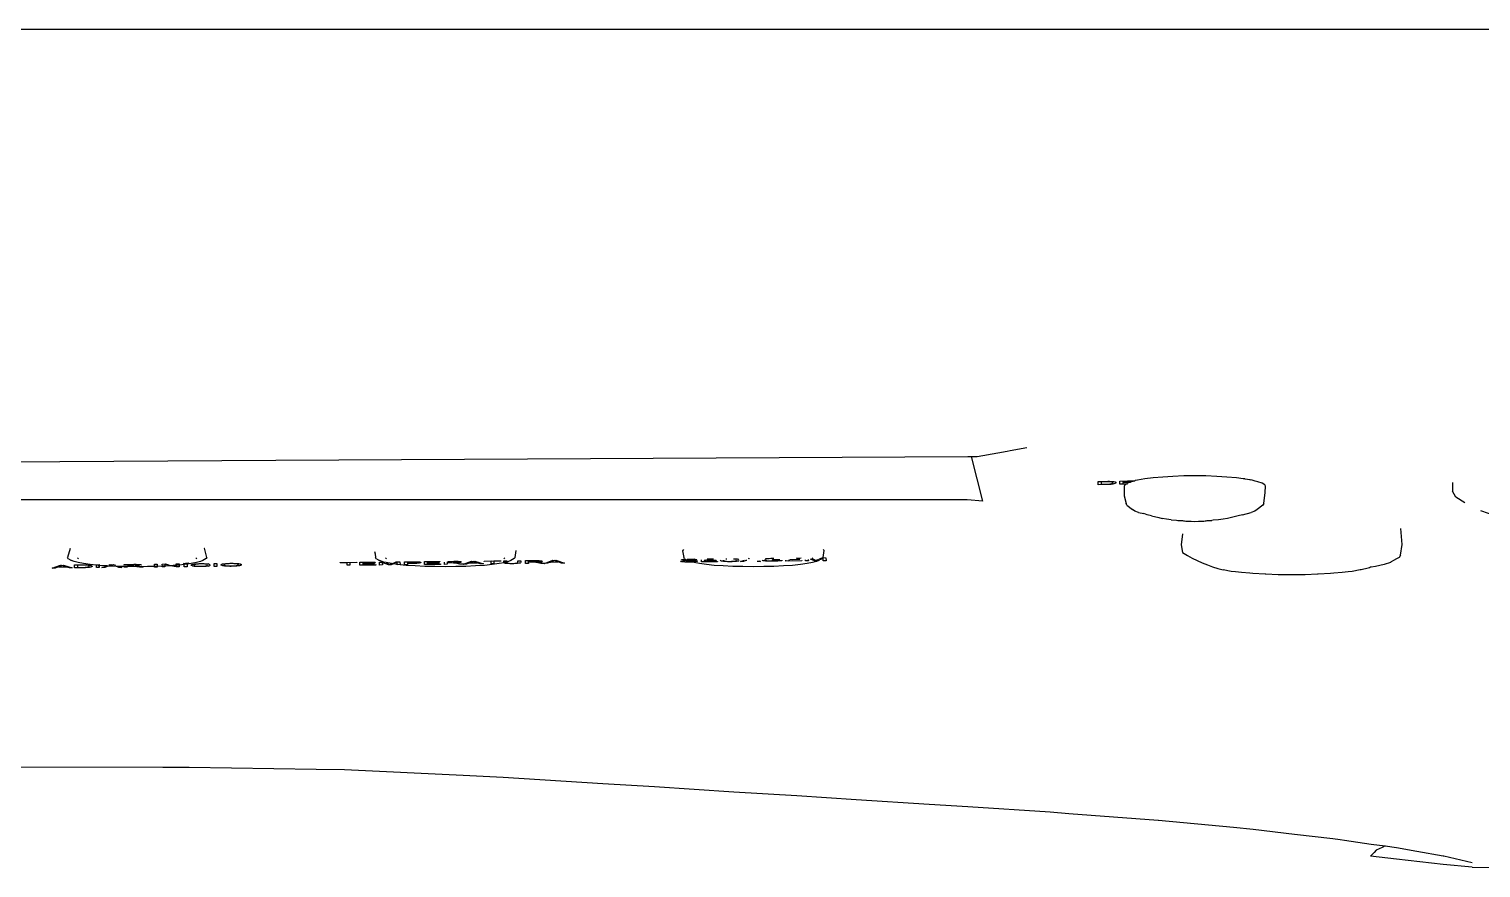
# Model space of a CAD drawing. Header units: metres. Extents: x 244.4 to 340.3, y -4.1 to 64.3.
# Drawn here: x 317.4566 to 317.6573, y 48.2439 to 48.36 of the extents above; entities that cross this region are included whole.
import ezdxf

# ---------------------------------------------------------------- set-up
doc = ezdxf.new("R2010")
doc.units = ezdxf.units.M
doc.layers.add('Edges', color=7, linetype='Continuous')

# ---------------------------------------------------------------- blocks, each defined once
blk = doc.blocks.new('Laundry Service Area pl')
at = {"layer": 'Edges'}
for p, q in [((3.56288, 2.41611), (4.06249, 2.41611)), ((3.85003, 2.35645), (3.94569, 2.35697)), ((3.94569, 2.35697), (3.94623, 2.35698)), ((3.9478, 2.35081), (3.94623, 2.35698)), ((3.94623, 2.35698), (3.94702, 2.35698)), ((3.94702, 2.35698), (3.94779, 2.35712)), ((3.94779, 2.35712), (3.95113, 2.35771)), ((3.95113, 2.35771), (3.95156, 2.35779)), ((3.95156, 2.35779), (3.95385, 2.3582)), ((3.81268, 2.35625), (3.85003, 2.35645)), ((3.96374, 2.35351), (3.96476, 2.35353)), ((3.96375, 2.35307), (3.96374, 2.35351)), ((3.96482, 2.35309), (3.96375, 2.35307)), ((3.96475, 2.35348), (3.96414, 2.35346)), ((3.96414, 2.35346), (3.96414, 2.35313)), ((3.96414, 2.35313), (3.96477, 2.35314)), ((3.96506, 2.35348), (3.96475, 2.35348)), ((3.96476, 2.35353), (3.96506, 2.35354)), ((3.96477, 2.35314), (3.96503, 2.35315)), ((3.96507, 2.3531), (3.96482, 2.35309)), ((3.96503, 2.35315), (3.96523, 2.35316)), ((3.96506, 2.35354), (3.96528, 2.35354)), ((3.96526, 2.35348), (3.96506, 2.35348)), ((3.96529, 2.35311), (3.96507, 2.3531)), ((3.96523, 2.35316), (3.96538, 2.35317)), ((3.96546, 2.35347), (3.96526, 2.35348)), ((3.96528, 2.35354), (3.96552, 2.35353)), ((3.96548, 2.35312), (3.96529, 2.35311)), ((3.96538, 2.35317), (3.96549, 2.35319)), ((3.96563, 2.35344), (3.96546, 2.35347)), ((3.96564, 2.35314), (3.96548, 2.35312)), ((3.96549, 2.35319), (3.96562, 2.35322)), ((3.96552, 2.35353), (3.96572, 2.35352)), ((3.96562, 2.35322), (3.96571, 2.35325)), ((3.9657, 2.35342), (3.96563, 2.35344)), ((3.96578, 2.35316), (3.96564, 2.35314)), ((3.96575, 2.3534), (3.9657, 2.35342)), ((3.96571, 2.35325), (3.96577, 2.35329)), ((3.96572, 2.35352), (3.96592, 2.35349)), ((3.96578, 2.35334), (3.96575, 2.3534)), ((3.96577, 2.35329), (3.96578, 2.35334)), ((3.96591, 2.35319), (3.96578, 2.35316)), ((3.96602, 2.35322), (3.96591, 2.35319)), ((3.96592, 2.35349), (3.96607, 2.35345)), ((3.96611, 2.35326), (3.96602, 2.35322)), ((3.96607, 2.35345), (3.96616, 2.3534)), ((3.96617, 2.3533), (3.96611, 2.35326)), ((3.96616, 2.3534), (3.96619, 2.35335)), ((3.96619, 2.35335), (3.96617, 2.3533)), ((3.96673, 2.35358), (3.96886, 2.35363)), ((3.96674, 2.35314), (3.96673, 2.35358)), ((3.96762, 2.35316), (3.96674, 2.35314)), ((3.96874, 2.35357), (3.96712, 2.35353)), ((3.96712, 2.35353), (3.96712, 2.3534)), ((3.96712, 2.3534), (3.96822, 2.35342)), ((3.96807, 2.35337), (3.96712, 2.35335)), ((3.96712, 2.35335), (3.96713, 2.3532)), ((3.96713, 2.3532), (3.9677, 2.35321)), ((3.96743, 2.35304), (3.96731, 2.35281)), ((3.96762, 2.35316), (3.96743, 2.35304)), ((3.9677, 2.35321), (3.96762, 2.35316)), ((3.96779, 2.35316), (3.96762, 2.35316)), ((3.96779, 2.35327), (3.9677, 2.35321)), ((3.9677, 2.35321), (3.96779, 2.35321)), ((3.96807, 2.35337), (3.96779, 2.35327)), ((3.96822, 2.35342), (3.96807, 2.35337)), ((3.96838, 2.35348), (3.96822, 2.35342)), ((3.96874, 2.35357), (3.96838, 2.35348)), ((3.96886, 2.35363), (3.96874, 2.35357)), ((3.96918, 2.35368), (3.96886, 2.35363)), ((3.97018, 2.35386), (3.96918, 2.35368)), ((3.97135, 2.35401), (3.97018, 2.35386)), ((3.97266, 2.35413), (3.97135, 2.35401)), ((3.97407, 2.35422), (3.97266, 2.35413)), ((3.97557, 2.35428), (3.97407, 2.35422)), ((3.9771, 2.35429), (3.97557, 2.35428)), ((3.97863, 2.35428), (3.9771, 2.35429)), ((3.98012, 2.35422), (3.97863, 2.35428)), ((3.98154, 2.35413), (3.98012, 2.35422)), ((3.98285, 2.35401), (3.98154, 2.35413)), ((3.98379, 2.35389), (3.98285, 2.35401)), ((3.98402, 2.35386), (3.98379, 2.35389)), ((3.98406, 2.35385), (3.98402, 2.35386)), ((3.9847, 2.35374), (3.98406, 2.35385)), ((3.9847, 2.35374), (3.98473, 2.35374)), ((3.98501, 2.35368), (3.98473, 2.35374)), ((3.98545, 2.35357), (3.98501, 2.35368)), ((3.98581, 2.35348), (3.98545, 2.35357)), ((3.9864, 2.35327), (3.98581, 2.35348)), ((3.98676, 2.35304), (3.9864, 2.35327)), ((3.98688, 2.35286), (3.98676, 2.35304)), ((4.01272, 2.35337), (4.01272, 2.35218)), ((3.94561, 2.35099), (3.81268, 2.35097)), ((3.9478, 2.35081), (3.94561, 2.35099)), ((3.96731, 2.35281), (3.96731, 2.35151)), ((3.96731, 2.35151), (3.96758, 2.35045)), ((3.98662, 2.35045), (3.98684, 2.35197)), ((3.98684, 2.35197), (3.98688, 2.35286)), ((4.01318, 2.35134), (4.01272, 2.35218)), ((4.01444, 2.35054), (4.01318, 2.35134)), ((3.96769, 2.35022), (3.96758, 2.35045)), ((3.96769, 2.35022), (3.96847, 2.34963)), ((3.96879, 2.34943), (3.96847, 2.34963)), ((3.96932, 2.34924), (3.96879, 2.34943)), ((3.96932, 2.34924), (3.97005, 2.34907)), ((3.97049, 2.3489), (3.97005, 2.34907)), ((3.9711, 2.34875), (3.97049, 2.3489)), ((3.9837, 2.3489), (3.98309, 2.34875)), ((3.9837, 2.3489), (3.98488, 2.34924)), ((3.9854, 2.34943), (3.98488, 2.34924)), ((3.98572, 2.34963), (3.9854, 2.34943)), ((3.9865, 2.35025), (3.98572, 2.34963)), ((3.98662, 2.35045), (3.9865, 2.35025)), ((4.01875, 2.34872), (4.01666, 2.34945)), ((3.9711, 2.34875), (3.97214, 2.34853)), ((3.97214, 2.34853), (3.97259, 2.34841)), ((3.97316, 2.34831), (3.97259, 2.34841)), ((3.97382, 2.34822), (3.97316, 2.34831)), ((3.97382, 2.34822), (3.97457, 2.34815)), ((3.97457, 2.34815), (3.97475, 2.34811)), ((3.97475, 2.34811), (3.97538, 2.3481)), ((3.97538, 2.3481), (3.97551, 2.34808)), ((3.97551, 2.34808), (3.97568, 2.34808)), ((3.97568, 2.34808), (3.97586, 2.34803)), ((3.97586, 2.34803), (3.97661, 2.34803)), ((3.97661, 2.34803), (3.9771, 2.348)), ((3.9771, 2.348), (3.97759, 2.34803)), ((3.97759, 2.34803), (3.97833, 2.34803)), ((3.97833, 2.34803), (3.97851, 2.34808)), ((3.97851, 2.34808), (3.97868, 2.34808)), ((3.97868, 2.34808), (3.97882, 2.3481)), ((3.97882, 2.3481), (3.97944, 2.34811)), ((3.97962, 2.34815), (3.97944, 2.34811)), ((3.98037, 2.34822), (3.97962, 2.34815)), ((3.98103, 2.34831), (3.98037, 2.34822)), ((3.9816, 2.34841), (3.98103, 2.34831)), ((3.98309, 2.34875), (3.9816, 2.34841)), ((4.00577, 2.3448), (4.00558, 2.347)), ((3.97541, 2.34626), (3.97522, 2.34476)), ((3.82157, 2.34423), (3.82123, 2.34299)), ((3.82135, 2.34282), (3.82123, 2.34299)), ((3.82265, 2.3428), (3.82275, 2.34294)), ((3.83908, 2.3428), (3.83898, 2.34294)), ((3.8401, 2.3443), (3.84017, 2.34427)), ((3.8405, 2.343), (3.84017, 2.34427)), ((3.8405, 2.343), (3.84038, 2.34284)), ((3.86369, 2.34384), (3.86374, 2.34351)), ((3.86374, 2.34351), (3.86382, 2.34299)), ((3.86394, 2.34282), (3.86382, 2.34299)), ((3.86524, 2.3428), (3.86534, 2.34294)), ((3.88168, 2.3428), (3.88158, 2.34294)), ((3.8831, 2.343), (3.88298, 2.34284)), ((3.8831, 2.343), (3.88324, 2.34396)), ((3.90639, 2.34411), (3.90627, 2.34393)), ((3.90627, 2.34393), (3.90642, 2.34299)), ((3.90654, 2.34282), (3.90642, 2.34299)), ((3.91778, 2.34284), (3.91794, 2.34286)), ((3.91794, 2.34286), (3.91797, 2.34286)), ((3.9188, 2.34289), (3.91888, 2.3429)), ((3.92196, 2.34292), (3.92268, 2.34293)), ((3.92222, 2.34284), (3.92212, 2.34287)), ((3.92243, 2.34287), (3.92222, 2.34284)), ((3.92427, 2.3428), (3.92417, 2.34294)), ((3.92521, 2.34281), (3.92557, 2.34295)), ((3.92557, 2.34295), (3.92561, 2.34295)), ((3.92561, 2.34295), (3.92557, 2.34284)), ((3.92572, 2.34289), (3.92557, 2.34284)), ((3.92566, 2.34295), (3.92561, 2.34295)), ((3.92566, 2.34295), (3.92569, 2.343)), ((3.92569, 2.343), (3.92584, 2.34396)), ((3.92569, 2.343), (3.92609, 2.34296)), ((3.92584, 2.34396), (3.92572, 2.34411)), ((3.92572, 2.34255), (3.92572, 2.34289)), ((3.92609, 2.34296), (3.9261, 2.34255)), ((3.97522, 2.34476), (3.97539, 2.34367)), ((4.00535, 2.343), (4.0048, 2.34271)), ((4.00554, 2.3433), (4.00535, 2.343)), ((4.00554, 2.3433), (4.00577, 2.3448)), ((3.81912, 2.34154), (3.82025, 2.34195)), ((3.81953, 2.34154), (3.81912, 2.34154)), ((3.81985, 2.34167), (3.81953, 2.34154)), ((3.81997, 2.34171), (3.81985, 2.34167)), ((3.82029, 2.34183), (3.81997, 2.34171)), ((3.81997, 2.34171), (3.82097, 2.34172)), ((3.82025, 2.34195), (3.82045, 2.34191)), ((3.82038, 2.34187), (3.82029, 2.34183)), ((3.82045, 2.34191), (3.82038, 2.34187)), ((3.82045, 2.34191), (3.82067, 2.34196)), ((3.82066, 2.34183), (3.82045, 2.34191)), ((3.82097, 2.34172), (3.82066, 2.34183)), ((3.82067, 2.34196), (3.82188, 2.34157)), ((3.82109, 2.34168), (3.82097, 2.34172)), ((3.82143, 2.34156), (3.82109, 2.34168)), ((3.82135, 2.34282), (3.82179, 2.3426)), ((3.82188, 2.34157), (3.82143, 2.34156)), ((3.82213, 2.34244), (3.82179, 2.3426)), ((3.82268, 2.34229), (3.82213, 2.34244)), ((3.82218, 2.34197), (3.8232, 2.34198)), ((3.82219, 2.34157), (3.82218, 2.34197)), ((3.82325, 2.34158), (3.82219, 2.34157)), ((3.8232, 2.34194), (3.82258, 2.34193)), ((3.82258, 2.34193), (3.82258, 2.34162)), ((3.82258, 2.34162), (3.82321, 2.34163)), ((3.82343, 2.34215), (3.82268, 2.34229)), ((3.8232, 2.34198), (3.8235, 2.34199)), ((3.8235, 2.34194), (3.8232, 2.34194)), ((3.82321, 2.34163), (3.82347, 2.34163)), ((3.82351, 2.34158), (3.82325, 2.34158)), ((3.82437, 2.34202), (3.82343, 2.34215)), ((3.82347, 2.34163), (3.82367, 2.34164)), ((3.8235, 2.34199), (3.82373, 2.34198)), ((3.8237, 2.34193), (3.8235, 2.34194)), ((3.82373, 2.34159), (3.82351, 2.34158)), ((3.82367, 2.34164), (3.82381, 2.34165)), ((3.8239, 2.34192), (3.8237, 2.34193)), ((3.82373, 2.34198), (3.82396, 2.34197)), ((3.82392, 2.3416), (3.82373, 2.34159)), ((3.82381, 2.34165), (3.82393, 2.34166)), ((3.82407, 2.34189), (3.8239, 2.34192)), ((3.82408, 2.34162), (3.82392, 2.3416)), ((3.82393, 2.34166), (3.82405, 2.34169)), ((3.82396, 2.34197), (3.82416, 2.34196)), ((3.82405, 2.34169), (3.82415, 2.34172)), ((3.82414, 2.34187), (3.82407, 2.34189)), ((3.82422, 2.34163), (3.82408, 2.34162)), ((3.82418, 2.34185), (3.82414, 2.34187)), ((3.82415, 2.34172), (3.8242, 2.34175)), ((3.82416, 2.34196), (3.82436, 2.34193)), ((3.82422, 2.34179), (3.82418, 2.34185)), ((3.8242, 2.34175), (3.82422, 2.34179)), ((3.82435, 2.34165), (3.82422, 2.34163)), ((3.82446, 2.34168), (3.82435, 2.34165)), ((3.82436, 2.34193), (3.82451, 2.34189)), ((3.82523, 2.34194), (3.82437, 2.34202)), ((3.82455, 2.34172), (3.82446, 2.34168)), ((3.82451, 2.34189), (3.8246, 2.34185)), ((3.82461, 2.34175), (3.82455, 2.34172)), ((3.8246, 2.34185), (3.82463, 2.3418)), ((3.82463, 2.3418), (3.82461, 2.34175)), ((3.82523, 2.342), (3.82562, 2.34201)), ((3.82523, 2.34194), (3.82523, 2.342)), ((3.82546, 2.34191), (3.82523, 2.34194)), ((3.82523, 2.3417), (3.82523, 2.34194)), ((3.82523, 2.3416), (3.82523, 2.3417)), ((3.82562, 2.3416), (3.82523, 2.3416)), ((3.82546, 2.34191), (3.82562, 2.3419)), ((3.82562, 2.34201), (3.82562, 2.3419)), ((3.82562, 2.3419), (3.82562, 2.34172)), ((3.8266, 2.34183), (3.82562, 2.3419)), ((3.82562, 2.34172), (3.82562, 2.3416)), ((3.82599, 2.34161), (3.8264, 2.34176)), ((3.8264, 2.34161), (3.82599, 2.34161)), ((3.8264, 2.34176), (3.8266, 2.34183)), ((3.82672, 2.34174), (3.8264, 2.34161)), ((3.82669, 2.34183), (3.8266, 2.34183)), ((3.82683, 2.34178), (3.82669, 2.34183)), ((3.82683, 2.34178), (3.82672, 2.34174)), ((3.82687, 2.34178), (3.82683, 2.34178)), ((3.82693, 2.34182), (3.82687, 2.34178)), ((3.82752, 2.34179), (3.82693, 2.34182)), ((3.82697, 2.34197), (3.82711, 2.34202)), ((3.82711, 2.34202), (3.82726, 2.34195)), ((3.82732, 2.34198), (3.82726, 2.34195)), ((3.82732, 2.34198), (3.82753, 2.34203)), ((3.82741, 2.34194), (3.82732, 2.34198)), ((3.82796, 2.34175), (3.82752, 2.34179)), ((3.82753, 2.34203), (3.82786, 2.34192)), ((3.82803, 2.34176), (3.82796, 2.34175)), ((3.82837, 2.34175), (3.82803, 2.34176)), ((3.8283, 2.34163), (3.82803, 2.34176)), ((3.82875, 2.34163), (3.8283, 2.34163)), ((3.82837, 2.34175), (3.82875, 2.34163)), ((3.82906, 2.34174), (3.82837, 2.34175)), ((3.82906, 2.34204), (3.83037, 2.34205)), ((3.82906, 2.34192), (3.82906, 2.34204)), ((3.82906, 2.34164), (3.82906, 2.34174)), ((3.82943, 2.34173), (3.82906, 2.34174)), ((3.82945, 2.34164), (3.82906, 2.34164)), ((3.83078, 2.34174), (3.82943, 2.34173)), ((3.82945, 2.342), (3.82945, 2.34193)), ((3.83027, 2.34197), (3.82945, 2.342)), ((3.82945, 2.34175), (3.82945, 2.34164)), ((3.8295, 2.34187), (3.82958, 2.34187)), ((3.82958, 2.34187), (3.82953, 2.34182)), ((3.82985, 2.34188), (3.82958, 2.34187)), ((3.8299, 2.34183), (3.82958, 2.34187)), ((3.83029, 2.34188), (3.82985, 2.34188)), ((3.83012, 2.34183), (3.8299, 2.34183)), ((3.8303, 2.34182), (3.83012, 2.34183)), ((3.83038, 2.34201), (3.83027, 2.34197)), ((3.8305, 2.34179), (3.8303, 2.34182)), ((3.83037, 2.34205), (3.83071, 2.34206)), ((3.83067, 2.34201), (3.83038, 2.34201)), ((3.83078, 2.34174), (3.8305, 2.34179)), ((3.83079, 2.34184), (3.83059, 2.34184)), ((3.83078, 2.342), (3.83067, 2.34201)), ((3.83071, 2.34206), (3.83097, 2.34205)), ((3.83086, 2.342), (3.83078, 2.342)), ((3.83087, 2.34171), (3.83078, 2.34174)), ((3.83082, 2.34182), (3.83079, 2.34184)), ((3.83087, 2.34187), (3.83082, 2.34182)), ((3.83082, 2.34182), (3.83099, 2.3418)), ((3.83098, 2.34198), (3.83086, 2.342)), ((3.83096, 2.34185), (3.83087, 2.34187)), ((3.83091, 2.34171), (3.83087, 2.34171)), ((3.8309, 2.34191), (3.83094, 2.34191)), ((3.8314, 2.34172), (3.83091, 2.34171)), ((3.83117, 2.34166), (3.83091, 2.34171)), ((3.83094, 2.34191), (3.831, 2.34193)), ((3.8311, 2.34187), (3.83096, 2.34185)), ((3.83097, 2.34205), (3.83115, 2.34204)), ((3.83102, 2.34195), (3.83098, 2.34198)), ((3.83099, 2.3418), (3.83115, 2.34177)), ((3.831, 2.34193), (3.83102, 2.34195)), ((3.83116, 2.34187), (3.8311, 2.34187)), ((3.83115, 2.34204), (3.8313, 2.34201)), ((3.83115, 2.34177), (3.8314, 2.34172)), ((3.83166, 2.34166), (3.83117, 2.34166)), ((3.8313, 2.34201), (3.83139, 2.34199)), ((3.83139, 2.34199), (3.83141, 2.34196)), ((3.8323, 2.34173), (3.8314, 2.34172)), ((3.8314, 2.34172), (3.83166, 2.34166)), ((3.83324, 2.34175), (3.8323, 2.34173)), ((3.83324, 2.34208), (3.83363, 2.34209)), ((3.83324, 2.3419), (3.83324, 2.34208)), ((3.83363, 2.34176), (3.83324, 2.34175)), ((3.83324, 2.34168), (3.83324, 2.34175)), ((3.83363, 2.34168), (3.83324, 2.34168)), ((3.83363, 2.34209), (3.83363, 2.34191)), ((3.83363, 2.34176), (3.83363, 2.34168)), ((3.83371, 2.34176), (3.83363, 2.34176)), ((3.83432, 2.34179), (3.83371, 2.34176)), ((3.83431, 2.34209), (3.83472, 2.3421)), ((3.83432, 2.34194), (3.83431, 2.34209)), ((3.83469, 2.34181), (3.83432, 2.34179)), ((3.83432, 2.34169), (3.83432, 2.34179)), ((3.83469, 2.34169), (3.83432, 2.34169)), ((3.83487, 2.34198), (3.83469, 2.34201)), ((3.83469, 2.34201), (3.83469, 2.34196)), ((3.83504, 2.34183), (3.83469, 2.34181)), ((3.83469, 2.34181), (3.83469, 2.34169)), ((3.83472, 2.3421), (3.83522, 2.342)), ((3.83548, 2.34186), (3.83504, 2.34183)), ((3.83582, 2.34188), (3.83548, 2.34186)), ((3.83624, 2.34171), (3.83548, 2.34186)), ((3.83627, 2.34191), (3.83582, 2.34188)), ((3.83582, 2.34188), (3.83627, 2.3418)), ((3.83664, 2.34171), (3.83624, 2.34171)), ((3.83626, 2.34211), (3.83664, 2.34212)), ((3.83627, 2.34191), (3.83626, 2.34211)), ((3.83664, 2.34195), (3.83627, 2.34191)), ((3.83627, 2.3418), (3.83627, 2.34191)), ((3.83664, 2.34212), (3.83664, 2.34195)), ((3.83736, 2.34202), (3.83664, 2.34195)), ((3.83664, 2.34195), (3.83664, 2.34171)), ((3.83726, 2.34215), (3.83753, 2.34223)), ((3.83736, 2.34212), (3.83726, 2.34215)), ((3.83736, 2.34212), (3.83756, 2.34215)), ((3.83736, 2.34202), (3.83736, 2.34212)), ((3.83775, 2.34207), (3.83736, 2.34202)), ((3.83736, 2.34172), (3.83736, 2.34202)), ((3.83776, 2.34172), (3.83736, 2.34172)), ((3.83753, 2.34223), (3.838, 2.34223)), ((3.838, 2.34223), (3.83756, 2.34215)), ((3.83756, 2.34215), (3.83775, 2.34213)), ((3.8383, 2.34215), (3.83775, 2.34207)), ((3.83775, 2.34213), (3.83775, 2.34207)), ((3.83775, 2.34207), (3.83776, 2.34172)), ((3.83905, 2.34229), (3.8383, 2.34215)), ((3.83833, 2.34194), (3.83834, 2.34197)), ((3.83837, 2.34188), (3.83833, 2.34194)), ((3.83834, 2.34197), (3.83837, 2.34199)), ((3.83837, 2.34199), (3.83843, 2.34202)), ((3.83849, 2.34183), (3.83837, 2.34188)), ((3.83843, 2.34202), (3.8385, 2.34205)), ((3.83857, 2.34181), (3.83849, 2.34183)), ((3.8385, 2.34205), (3.8386, 2.34207)), ((3.83868, 2.34179), (3.83857, 2.34181)), ((3.8386, 2.34207), (3.83872, 2.34209)), ((3.8388, 2.34177), (3.83868, 2.34179)), ((3.83872, 2.34209), (3.83885, 2.34211)), ((3.83875, 2.34198), (3.83873, 2.34194)), ((3.83873, 2.34194), (3.83876, 2.34189)), ((3.83882, 2.34202), (3.83875, 2.34198)), ((3.83876, 2.34189), (3.83884, 2.34185)), ((3.83894, 2.34176), (3.8388, 2.34177)), ((3.83895, 2.34205), (3.83882, 2.34202)), ((3.83884, 2.34185), (3.83898, 2.34182)), ((3.83885, 2.34211), (3.839, 2.34212)), ((3.8391, 2.34175), (3.83894, 2.34176)), ((3.83914, 2.34208), (3.83895, 2.34205)), ((3.83898, 2.34182), (3.83907, 2.34181)), ((3.839, 2.34212), (3.83917, 2.34214)), ((3.83961, 2.34244), (3.83905, 2.34229)), ((3.83907, 2.34181), (3.83918, 2.3418)), ((3.83928, 2.34174), (3.8391, 2.34175)), ((3.83926, 2.34209), (3.83914, 2.34208)), ((3.83917, 2.34214), (3.83934, 2.34214)), ((3.83918, 2.3418), (3.83942, 2.34178)), ((3.8394, 2.3421), (3.83926, 2.34209)), ((3.83949, 2.34174), (3.83928, 2.34174)), ((3.83934, 2.34214), (3.83953, 2.34215)), ((3.83971, 2.34211), (3.8394, 2.3421)), ((3.83942, 2.34178), (3.83968, 2.34178)), ((3.83972, 2.34174), (3.83949, 2.34174)), ((3.83953, 2.34215), (3.83972, 2.34215)), ((3.83994, 2.3426), (3.83961, 2.34244)), ((3.83968, 2.34178), (3.83984, 2.34179)), ((3.83998, 2.34211), (3.83971, 2.34211)), ((3.83972, 2.34215), (3.83993, 2.34215)), ((3.83994, 2.34174), (3.83972, 2.34174)), ((3.83984, 2.34179), (3.83999, 2.34179)), ((3.83993, 2.34215), (3.84013, 2.34215)), ((3.84038, 2.34284), (3.83994, 2.3426)), ((3.84014, 2.34175), (3.83994, 2.34174)), ((3.8402, 2.34209), (3.83998, 2.34211)), ((3.83999, 2.34179), (3.84012, 2.3418)), ((3.84012, 2.3418), (3.84024, 2.34181)), ((3.84013, 2.34215), (3.8403, 2.34214)), ((3.84033, 2.34176), (3.84014, 2.34175)), ((3.84029, 2.34208), (3.8402, 2.34209)), ((3.84024, 2.34181), (3.84034, 2.34183)), ((3.84037, 2.34207), (3.84029, 2.34208)), ((3.8403, 2.34214), (3.84046, 2.34213)), ((3.8405, 2.34178), (3.84033, 2.34176)), ((3.84034, 2.34183), (3.84043, 2.34185)), ((3.8405, 2.34203), (3.84037, 2.34207)), ((3.84043, 2.34185), (3.8405, 2.34187)), ((3.84046, 2.34213), (3.8406, 2.34212)), ((3.84072, 2.3421), (3.8405, 2.34203)), ((3.8405, 2.34187), (3.84055, 2.34189)), ((3.84064, 2.3418), (3.8405, 2.34178)), ((3.84055, 2.34189), (3.84077, 2.34182)), ((3.8406, 2.34212), (3.84072, 2.3421)), ((3.84077, 2.34182), (3.84064, 2.3418)), ((3.84072, 2.3421), (3.84081, 2.34207)), ((3.84086, 2.34185), (3.84077, 2.34182)), ((3.84081, 2.34207), (3.84088, 2.34205)), ((3.84094, 2.34188), (3.84086, 2.34185)), ((3.84149, 2.34176), (3.84148, 2.34217)), ((3.84148, 2.34217), (3.84187, 2.34217)), ((3.84188, 2.34177), (3.84149, 2.34176)), ((3.84187, 2.34217), (3.84188, 2.34177)), ((3.84244, 2.34197), (3.84247, 2.34202)), ((3.84249, 2.34192), (3.84244, 2.34197)), ((3.84247, 2.34202), (3.84254, 2.34206)), ((3.84261, 2.34187), (3.84249, 2.34192)), ((3.84254, 2.34206), (3.84266, 2.3421)), ((3.84271, 2.34185), (3.84261, 2.34187)), ((3.84266, 2.3421), (3.84284, 2.34213)), ((3.84282, 2.34183), (3.84271, 2.34185)), ((3.84296, 2.34181), (3.84282, 2.34183)), ((3.84284, 2.34213), (3.84305, 2.34216)), ((3.84286, 2.34201), (3.84285, 2.34197)), ((3.84285, 2.34197), (3.84286, 2.34194)), ((3.84292, 2.34205), (3.84286, 2.34201)), ((3.84286, 2.34194), (3.84292, 2.34191)), ((3.84301, 2.34208), (3.84292, 2.34205)), ((3.84292, 2.34191), (3.84301, 2.34188)), ((3.84311, 2.3418), (3.84296, 2.34181)), ((3.84314, 2.3421), (3.84301, 2.34208)), ((3.84301, 2.34188), (3.84313, 2.34186)), ((3.84305, 2.34216), (3.84329, 2.34218)), ((3.84328, 2.34179), (3.84311, 2.3418)), ((3.84313, 2.34186), (3.84329, 2.34184)), ((3.8433, 2.34212), (3.84314, 2.3421)), ((3.84346, 2.34178), (3.84328, 2.34179)), ((3.84329, 2.34218), (3.84356, 2.34219)), ((3.84329, 2.34184), (3.84346, 2.34183)), ((3.84347, 2.34214), (3.8433, 2.34212)), ((3.84346, 2.34183), (3.84365, 2.34182)), ((3.84365, 2.34178), (3.84346, 2.34178)), ((3.84366, 2.34215), (3.84347, 2.34214)), ((3.84356, 2.34219), (3.84385, 2.3422)), ((3.84365, 2.34182), (3.84385, 2.34182)), ((3.84386, 2.34178), (3.84365, 2.34178)), ((3.84386, 2.34215), (3.84366, 2.34215)), ((3.84385, 2.3422), (3.84405, 2.3422)), ((3.84385, 2.34182), (3.84406, 2.34183)), ((3.84413, 2.34215), (3.84386, 2.34215)), ((3.84404, 2.34178), (3.84386, 2.34178)), ((3.84423, 2.34179), (3.84404, 2.34178)), ((3.84405, 2.3422), (3.84424, 2.34219)), ((3.84406, 2.34183), (3.84425, 2.34184)), ((3.84438, 2.34214), (3.84413, 2.34215)), ((3.8444, 2.3418), (3.84423, 2.34179)), ((3.84424, 2.34219), (3.84442, 2.34219)), ((3.84425, 2.34184), (3.84443, 2.34185)), ((3.84459, 2.34211), (3.84438, 2.34214)), ((3.84457, 2.34181), (3.8444, 2.3418)), ((3.84442, 2.34219), (3.84459, 2.34218)), ((3.84443, 2.34185), (3.84458, 2.34187)), ((3.84473, 2.34183), (3.84457, 2.34181)), ((3.84458, 2.34187), (3.8447, 2.3419)), ((3.84459, 2.34218), (3.84474, 2.34216)), ((3.84474, 2.34208), (3.84459, 2.34211)), ((3.8447, 2.3419), (3.84479, 2.34193)), ((3.84487, 2.34184), (3.84473, 2.34183)), ((3.84474, 2.34216), (3.84488, 2.34215)), ((3.84483, 2.34204), (3.84474, 2.34208)), ((3.84479, 2.34193), (3.84484, 2.34196)), ((3.84486, 2.342), (3.84483, 2.34204)), ((3.84484, 2.34196), (3.84486, 2.342)), ((3.84498, 2.34186), (3.84487, 2.34184)), ((3.84488, 2.34215), (3.84499, 2.34213)), ((3.84508, 2.34189), (3.84498, 2.34186)), ((3.84499, 2.34213), (3.84509, 2.34211)), ((3.84516, 2.34191), (3.84508, 2.34189)), ((3.84509, 2.34211), (3.84517, 2.34208)), ((3.84522, 2.34194), (3.84516, 2.34191)), ((3.84517, 2.34208), (3.84522, 2.34206)), ((3.84522, 2.34206), (3.84525, 2.34203)), ((3.84525, 2.34197), (3.84522, 2.34194)), ((3.84525, 2.34203), (3.84526, 2.342)), ((3.84526, 2.342), (3.84525, 2.34197)), ((3.8589, 2.34231), (3.86124, 2.34234)), ((3.8589, 2.34227), (3.8589, 2.34231)), ((3.85988, 2.34228), (3.8589, 2.34227)), ((3.85988, 2.34192), (3.85988, 2.34228)), ((3.86027, 2.34192), (3.85988, 2.34192)), ((3.86124, 2.34229), (3.86027, 2.34228)), ((3.86027, 2.34228), (3.86027, 2.34192)), ((3.86124, 2.34234), (3.86124, 2.34229)), ((3.86165, 2.34234), (3.86378, 2.34236)), ((3.86165, 2.34194), (3.86165, 2.34234)), ((3.86385, 2.34196), (3.86165, 2.34194)), ((3.86378, 2.34231), (3.86204, 2.3423)), ((3.86204, 2.3423), (3.86204, 2.34217)), ((3.86204, 2.34217), (3.86367, 2.34219)), ((3.86367, 2.34214), (3.86204, 2.34213)), ((3.86204, 2.34213), (3.86204, 2.34199)), ((3.86204, 2.34199), (3.86385, 2.34201)), ((3.86367, 2.34219), (3.86367, 2.34214)), ((3.86378, 2.34236), (3.86378, 2.34231)), ((3.86385, 2.34201), (3.86385, 2.34196)), ((3.86394, 2.34282), (3.86438, 2.3426)), ((3.86472, 2.34244), (3.86438, 2.3426)), ((3.86438, 2.34196), (3.86438, 2.34237)), ((3.86438, 2.34237), (3.86497, 2.34237)), ((3.86476, 2.34197), (3.86438, 2.34196)), ((3.86497, 2.34237), (3.86472, 2.34244)), ((3.86561, 2.34198), (3.86475, 2.34231)), ((3.86475, 2.34231), (3.86476, 2.34197)), ((3.86527, 2.34229), (3.86497, 2.34237)), ((3.86602, 2.34215), (3.86527, 2.34229)), ((3.86527, 2.34229), (3.86567, 2.34209)), ((3.86596, 2.34198), (3.86561, 2.34198)), ((3.86567, 2.34209), (3.86581, 2.34204)), ((3.86581, 2.34204), (3.86596, 2.3421)), ((3.86596, 2.3421), (3.86602, 2.34215)), ((3.86629, 2.34211), (3.86596, 2.34198)), ((3.86606, 2.34214), (3.86602, 2.34215)), ((3.86606, 2.34214), (3.86667, 2.34239)), ((3.86629, 2.34211), (3.86606, 2.34214)), ((3.86682, 2.34233), (3.86629, 2.34211)), ((3.86682, 2.34204), (3.86629, 2.34211)), ((3.86667, 2.34239), (3.86719, 2.3424)), ((3.86682, 2.34204), (3.86682, 2.34233)), ((3.86682, 2.34199), (3.86682, 2.34204)), ((3.86696, 2.34202), (3.86682, 2.34204)), ((3.86696, 2.34202), (3.86682, 2.34199)), ((3.8672, 2.34199), (3.86696, 2.34202)), ((3.86719, 2.3424), (3.8672, 2.34199)), ((3.86806, 2.34191), (3.8672, 2.34199)), ((3.86782, 2.3424), (3.86893, 2.34241)), ((3.86783, 2.342), (3.86782, 2.3424)), ((3.86822, 2.342), (3.86783, 2.342)), ((3.86929, 2.34183), (3.86806, 2.34191)), ((3.86897, 2.34237), (3.86821, 2.34236)), ((3.86821, 2.34236), (3.86821, 2.34221)), ((3.86821, 2.34221), (3.86898, 2.34222)), ((3.86897, 2.34217), (3.86821, 2.34217)), ((3.86821, 2.34217), (3.86822, 2.342)), ((3.86893, 2.34241), (3.86938, 2.34241)), ((3.86933, 2.34237), (3.86897, 2.34237)), ((3.86926, 2.34218), (3.86897, 2.34217)), ((3.86898, 2.34222), (3.8693, 2.34223)), ((3.8695, 2.34219), (3.86926, 2.34218)), ((3.87062, 2.34176), (3.86929, 2.34183)), ((3.8693, 2.34223), (3.86942, 2.34224)), ((3.86947, 2.34236), (3.86933, 2.34237)), ((3.86938, 2.34241), (3.86958, 2.34241)), ((3.86942, 2.34224), (3.86951, 2.34225)), ((3.86958, 2.34234), (3.86947, 2.34236)), ((3.86969, 2.3422), (3.8695, 2.34219)), ((3.86951, 2.34225), (3.86958, 2.34226)), ((3.86958, 2.34241), (3.86975, 2.3424)), ((3.86965, 2.34233), (3.86958, 2.34234)), ((3.86958, 2.34226), (3.86963, 2.34227)), ((3.86963, 2.34227), (3.86967, 2.3423)), ((3.86967, 2.3423), (3.86965, 2.34233)), ((3.86984, 2.34222), (3.86969, 2.3422)), ((3.86975, 2.3424), (3.86988, 2.34238)), ((3.86994, 2.34224), (3.86984, 2.34222)), ((3.86988, 2.34238), (3.86998, 2.34236)), ((3.87002, 2.34226), (3.86994, 2.34224)), ((3.86998, 2.34236), (3.87005, 2.34234)), ((3.87006, 2.34228), (3.87002, 2.34226)), ((3.87005, 2.34234), (3.87007, 2.34231)), ((3.87007, 2.34231), (3.87006, 2.34228)), ((3.87058, 2.34243), (3.87259, 2.34245)), ((3.87058, 2.34203), (3.87058, 2.34243)), ((3.87278, 2.34205), (3.87058, 2.34203)), ((3.87202, 2.34173), (3.87062, 2.34176)), ((3.87271, 2.3424), (3.87097, 2.34239)), ((3.87097, 2.34239), (3.87097, 2.34226)), ((3.87097, 2.34226), (3.8726, 2.34228)), ((3.8726, 2.34223), (3.87097, 2.34222)), ((3.87097, 2.34222), (3.87097, 2.34208)), ((3.87097, 2.34208), (3.87278, 2.3421)), ((3.87346, 2.34171), (3.87202, 2.34173)), ((3.8726, 2.34228), (3.8726, 2.34223)), ((3.87271, 2.34243), (3.87271, 2.3424)), ((3.87278, 2.3421), (3.87278, 2.34205)), ((3.87333, 2.34205), (3.87333, 2.34235)), ((3.87372, 2.34206), (3.87333, 2.34205)), ((3.8749, 2.34173), (3.87346, 2.34171)), ((3.87372, 2.3424), (3.87372, 2.34228)), ((3.87372, 2.34228), (3.87456, 2.34229)), ((3.87417, 2.34224), (3.87372, 2.34224)), ((3.87372, 2.34224), (3.87372, 2.34206)), ((3.87465, 2.34243), (3.8738, 2.34242)), ((3.87397, 2.34246), (3.87463, 2.34247)), ((3.87439, 2.34224), (3.87417, 2.34224)), ((3.87457, 2.34223), (3.87439, 2.34224)), ((3.87456, 2.34229), (3.87479, 2.3423)), ((3.87476, 2.34221), (3.87457, 2.34223)), ((3.87463, 2.34247), (3.87498, 2.34247)), ((3.87493, 2.34242), (3.87465, 2.34243)), ((3.87505, 2.34215), (3.87476, 2.34221)), ((3.87505, 2.34226), (3.87479, 2.3423)), ((3.87479, 2.3423), (3.87497, 2.3423)), ((3.8763, 2.34176), (3.8749, 2.34173)), ((3.87504, 2.34242), (3.87493, 2.34242)), ((3.87497, 2.3423), (3.87511, 2.34231)), ((3.87498, 2.34247), (3.87523, 2.34247)), ((3.87513, 2.34241), (3.87504, 2.34242)), ((3.87509, 2.34223), (3.87505, 2.34226)), ((3.87544, 2.34207), (3.87505, 2.34215)), ((3.87522, 2.34227), (3.87509, 2.34223)), ((3.87509, 2.34223), (3.87526, 2.34221)), ((3.87511, 2.34231), (3.8752, 2.34233)), ((3.87524, 2.34239), (3.87513, 2.34241)), ((3.8752, 2.34233), (3.87526, 2.34235)), ((3.87537, 2.34228), (3.87522, 2.34227)), ((3.87523, 2.34247), (3.87542, 2.34245)), ((3.87528, 2.34237), (3.87524, 2.34239)), ((3.87526, 2.34235), (3.87528, 2.34237)), ((3.87526, 2.34221), (3.87541, 2.34218)), ((3.87548, 2.3423), (3.87537, 2.34228)), ((3.87541, 2.34218), (3.87593, 2.34208)), ((3.87542, 2.34245), (3.87556, 2.34243)), ((3.87593, 2.34208), (3.87544, 2.34207)), ((3.87557, 2.34231), (3.87548, 2.3423)), ((3.87556, 2.34243), (3.87565, 2.3424)), ((3.87563, 2.34233), (3.87557, 2.34231)), ((3.87568, 2.34237), (3.87563, 2.34233)), ((3.87565, 2.3424), (3.87568, 2.34237)), ((3.87597, 2.34208), (3.8771, 2.34249)), ((3.87639, 2.34208), (3.87597, 2.34208)), ((3.87763, 2.34183), (3.8763, 2.34176)), ((3.87671, 2.34221), (3.87639, 2.34208)), ((3.87682, 2.34225), (3.87671, 2.34221)), ((3.87715, 2.34238), (3.87682, 2.34225)), ((3.87682, 2.34225), (3.87782, 2.34226)), ((3.8771, 2.34249), (3.87731, 2.34245)), ((3.87724, 2.34242), (3.87715, 2.34238)), ((3.87731, 2.34245), (3.87724, 2.34242)), ((3.87731, 2.34245), (3.87752, 2.3425)), ((3.87752, 2.34237), (3.87731, 2.34245)), ((3.87752, 2.3425), (3.87874, 2.34211)), ((3.87782, 2.34226), (3.87752, 2.34237)), ((3.87886, 2.34191), (3.87763, 2.34183)), ((3.87795, 2.34222), (3.87782, 2.34226)), ((3.87829, 2.3421), (3.87795, 2.34222)), ((3.87874, 2.34211), (3.87829, 2.3421)), ((3.87882, 2.34251), (3.88116, 2.34254)), ((3.87882, 2.34246), (3.87882, 2.34251)), ((3.87979, 2.34247), (3.87882, 2.34246)), ((3.87996, 2.34202), (3.87886, 2.34191)), ((3.8798, 2.34212), (3.87979, 2.34247)), ((3.88019, 2.34212), (3.8798, 2.34212)), ((3.88089, 2.34215), (3.87996, 2.34202)), ((3.88116, 2.34249), (3.88018, 2.34248)), ((3.88018, 2.34248), (3.88019, 2.34212)), ((3.8816, 2.34225), (3.88089, 2.34215)), ((3.88116, 2.34254), (3.88116, 2.34249)), ((3.88157, 2.34231), (3.88157, 2.34254)), ((3.88157, 2.34254), (3.88196, 2.34254)), ((3.8816, 2.34225), (3.88157, 2.34231)), ((3.88165, 2.34229), (3.8816, 2.34225)), ((3.88168, 2.34221), (3.8816, 2.34225)), ((3.88196, 2.34237), (3.88165, 2.34229)), ((3.88175, 2.34219), (3.88168, 2.34221)), ((3.88183, 2.34217), (3.88175, 2.34219)), ((3.88194, 2.34216), (3.88183, 2.34217)), ((3.88206, 2.34215), (3.88194, 2.34216)), ((3.88196, 2.34254), (3.88196, 2.34237)), ((3.8822, 2.34244), (3.88196, 2.34237)), ((3.88196, 2.34237), (3.88196, 2.34231)), ((3.88196, 2.34231), (3.88198, 2.34226)), ((3.88198, 2.34226), (3.88203, 2.34223)), ((3.88203, 2.34223), (3.88213, 2.34221)), ((3.8822, 2.34215), (3.88206, 2.34215)), ((3.88213, 2.34221), (3.88228, 2.3422)), ((3.88254, 2.3426), (3.8822, 2.34244)), ((3.88236, 2.34214), (3.8822, 2.34215)), ((3.88228, 2.3422), (3.88247, 2.34219)), ((3.88274, 2.34214), (3.88236, 2.34214)), ((3.88247, 2.34219), (3.8827, 2.34219)), ((3.88298, 2.34284), (3.88254, 2.3426)), ((3.8827, 2.34219), (3.8829, 2.34219)), ((3.88294, 2.34214), (3.88274, 2.34214)), ((3.8829, 2.34219), (3.88307, 2.3422)), ((3.88312, 2.34215), (3.88294, 2.34214)), ((3.88307, 2.3422), (3.88321, 2.34221)), ((3.88328, 2.34216), (3.88312, 2.34215)), ((3.88321, 2.34221), (3.88332, 2.34222)), ((3.88343, 2.34217), (3.88328, 2.34216)), ((3.88332, 2.34222), (3.8834, 2.34224)), ((3.8834, 2.34224), (3.88345, 2.34226)), ((3.88365, 2.3422), (3.88343, 2.34217)), ((3.88345, 2.34226), (3.88349, 2.34229)), ((3.88349, 2.34229), (3.8835, 2.34233)), ((3.8835, 2.34256), (3.88389, 2.34256)), ((3.8835, 2.34233), (3.8835, 2.34256)), ((3.88373, 2.34221), (3.88365, 2.3422)), ((3.88379, 2.34223), (3.88373, 2.34221)), ((3.88386, 2.34227), (3.88379, 2.34223)), ((3.88389, 2.34233), (3.88386, 2.34227)), ((3.88389, 2.34256), (3.88389, 2.34233)), ((3.88454, 2.34257), (3.88585, 2.34258)), ((3.88455, 2.34216), (3.88454, 2.34257)), ((3.88494, 2.34217), (3.88455, 2.34216)), ((3.88587, 2.34254), (3.88493, 2.34253)), ((3.88493, 2.34253), (3.88493, 2.34239)), ((3.88493, 2.34239), (3.88577, 2.3424)), ((3.88539, 2.34235), (3.88493, 2.34235)), ((3.88493, 2.34235), (3.88494, 2.34217)), ((3.8856, 2.34235), (3.88539, 2.34235)), ((3.88578, 2.34234), (3.8856, 2.34235)), ((3.88577, 2.3424), (3.88601, 2.34241)), ((3.88598, 2.34232), (3.88578, 2.34234)), ((3.88585, 2.34258), (3.8862, 2.34258)), ((3.88615, 2.34254), (3.88587, 2.34254)), ((3.88626, 2.34227), (3.88598, 2.34232)), ((3.88627, 2.34237), (3.88601, 2.34241)), ((3.88601, 2.34241), (3.88619, 2.34241)), ((3.88626, 2.34253), (3.88615, 2.34254)), ((3.88619, 2.34241), (3.88632, 2.34243)), ((3.8862, 2.34258), (3.88645, 2.34258)), ((3.88635, 2.34252), (3.88626, 2.34253)), ((3.88665, 2.34219), (3.88626, 2.34227)), ((3.88631, 2.34235), (3.88627, 2.34237)), ((3.88644, 2.34238), (3.88631, 2.34235)), ((3.88631, 2.34235), (3.88647, 2.34232)), ((3.88632, 2.34243), (3.88642, 2.34244)), ((3.88646, 2.3425), (3.88635, 2.34252)), ((3.88642, 2.34244), (3.88648, 2.34246)), ((3.88658, 2.34239), (3.88644, 2.34238)), ((3.88645, 2.34258), (3.88663, 2.34256)), ((3.8865, 2.34248), (3.88646, 2.3425)), ((3.88647, 2.34232), (3.88663, 2.3423)), ((3.88648, 2.34246), (3.8865, 2.34248)), ((3.8867, 2.34241), (3.88658, 2.34239)), ((3.88663, 2.34256), (3.88678, 2.34254)), ((3.88663, 2.3423), (3.88715, 2.34219)), ((3.88715, 2.34219), (3.88665, 2.34219)), ((3.88679, 2.34242), (3.8867, 2.34241)), ((3.88678, 2.34254), (3.88687, 2.34251)), ((3.88685, 2.34244), (3.88679, 2.34242)), ((3.8869, 2.34248), (3.88685, 2.34244)), ((3.88687, 2.34251), (3.8869, 2.34248)), ((3.88719, 2.34219), (3.88832, 2.34261)), ((3.88761, 2.3422), (3.88719, 2.34219)), ((3.88793, 2.34232), (3.88761, 2.3422)), ((3.88804, 2.34237), (3.88793, 2.34232)), ((3.88836, 2.34249), (3.88804, 2.34237)), ((3.88804, 2.34237), (3.88904, 2.34238)), ((3.88832, 2.34261), (3.88852, 2.34257)), ((3.88845, 2.34253), (3.88836, 2.34249)), ((3.88852, 2.34257), (3.88845, 2.34253)), ((3.88852, 2.34257), (3.88874, 2.34261)), ((3.88873, 2.34248), (3.88852, 2.34257)), ((3.88904, 2.34238), (3.88873, 2.34248)), ((3.88874, 2.34261), (3.88995, 2.34222)), ((3.88916, 2.34233), (3.88904, 2.34238)), ((3.88951, 2.34221), (3.88916, 2.34233)), ((3.88995, 2.34222), (3.88951, 2.34221)), ((3.90603, 2.34245), (3.90598, 2.34248)), ((3.90603, 2.34245), (3.90635, 2.34249)), ((3.90615, 2.34241), (3.90603, 2.34245)), ((3.9061, 2.34266), (3.90613, 2.34269)), ((3.90612, 2.34263), (3.9061, 2.34266)), ((3.9062, 2.34261), (3.90612, 2.34263)), ((3.90613, 2.34269), (3.90622, 2.34271)), ((3.90633, 2.34239), (3.90615, 2.34241)), ((3.90633, 2.34259), (3.9062, 2.34261)), ((3.90622, 2.34271), (3.90638, 2.34274)), ((3.90651, 2.34257), (3.90633, 2.34259)), ((3.90657, 2.34237), (3.90633, 2.34239)), ((3.90635, 2.34249), (3.9064, 2.34247)), ((3.90638, 2.34274), (3.90659, 2.34276)), ((3.9064, 2.34247), (3.90647, 2.34244)), ((3.90651, 2.34269), (3.90647, 2.34266)), ((3.90647, 2.34266), (3.9065, 2.34264)), ((3.90647, 2.34244), (3.9066, 2.34243)), ((3.9065, 2.34264), (3.90659, 2.34263)), ((3.90663, 2.34271), (3.90651, 2.34269)), ((3.90674, 2.34256), (3.90651, 2.34257)), ((3.90654, 2.34282), (3.90659, 2.34276)), ((3.90688, 2.34236), (3.90657, 2.34237)), ((3.90659, 2.34276), (3.90663, 2.34271)), ((3.90659, 2.34276), (3.90663, 2.34271)), ((3.90659, 2.34263), (3.90679, 2.34262)), ((3.9066, 2.34243), (3.90677, 2.34242)), ((3.90673, 2.34272), (3.90663, 2.34271)), ((3.90673, 2.34272), (3.90698, 2.3426)), ((3.90708, 2.34255), (3.90674, 2.34256)), ((3.90677, 2.34242), (3.90699, 2.34241)), ((3.90679, 2.34262), (3.90698, 2.3426)), ((3.90724, 2.34236), (3.90688, 2.34236)), ((3.90715, 2.34273), (3.90689, 2.34272)), ((3.90698, 2.3426), (3.90718, 2.34261)), ((3.90708, 2.34255), (3.90698, 2.3426)), ((3.90699, 2.34241), (3.90722, 2.34241)), ((3.90761, 2.34254), (3.90708, 2.34255)), ((3.90731, 2.34244), (3.90708, 2.34255)), ((3.90745, 2.34273), (3.90715, 2.34273)), ((3.90718, 2.34261), (3.90758, 2.3426)), ((3.90721, 2.34278), (3.90744, 2.34278)), ((3.90722, 2.34241), (3.90731, 2.34244)), ((3.90754, 2.34237), (3.90724, 2.34236)), ((3.90743, 2.34241), (3.90731, 2.34244)), ((3.90743, 2.34241), (3.90762, 2.34242)), ((3.90754, 2.34237), (3.90743, 2.34241)), ((3.90744, 2.34278), (3.90771, 2.34277)), ((3.90757, 2.34272), (3.90745, 2.34273)), ((3.90757, 2.34237), (3.90754, 2.34237)), ((3.90766, 2.34272), (3.90757, 2.34272)), ((3.90781, 2.34238), (3.90757, 2.34237)), ((3.90787, 2.34229), (3.90757, 2.34237)), ((3.90758, 2.3426), (3.90783, 2.34259)), ((3.90777, 2.34253), (3.90761, 2.34254)), ((3.90762, 2.34242), (3.90777, 2.34243)), ((3.90774, 2.34271), (3.90766, 2.34272)), ((3.90771, 2.34277), (3.90784, 2.3428)), ((3.9078, 2.34269), (3.90774, 2.34271)), ((3.90788, 2.34252), (3.90777, 2.34253)), ((3.90777, 2.34243), (3.90787, 2.34245)), ((3.90787, 2.34266), (3.9078, 2.34269)), ((3.90803, 2.3424), (3.90781, 2.34238)), ((3.90783, 2.34259), (3.90805, 2.34257)), ((3.90784, 2.3428), (3.90793, 2.34275)), ((3.9081, 2.34273), (3.90787, 2.34266)), ((3.90787, 2.34245), (3.90794, 2.34247)), ((3.90862, 2.34215), (3.90787, 2.34229)), ((3.90794, 2.3425), (3.90788, 2.34252)), ((3.90793, 2.34275), (3.9081, 2.34273)), ((3.90796, 2.34248), (3.90794, 2.3425)), ((3.90794, 2.34247), (3.90796, 2.34248)), ((3.9082, 2.34243), (3.90803, 2.3424)), ((3.90805, 2.34257), (3.90821, 2.34255)), ((3.9081, 2.34273), (3.9082, 2.3427)), ((3.9082, 2.3427), (3.90824, 2.34267)), ((3.9083, 2.34246), (3.9082, 2.34243)), ((3.90821, 2.34255), (3.9083, 2.34252)), ((3.9083, 2.34252), (3.90833, 2.34249)), ((3.90833, 2.34249), (3.9083, 2.34246)), ((3.90956, 2.34202), (3.90862, 2.34215)), ((3.90887, 2.34238), (3.90887, 2.34269)), ((3.91108, 2.34241), (3.90887, 2.34238)), ((3.90926, 2.34265), (3.90926, 2.34262)), ((3.90926, 2.34262), (3.9095, 2.34262)), ((3.9095, 2.34262), (3.90926, 2.34257)), ((3.90926, 2.34257), (3.90926, 2.34244)), ((3.90926, 2.34244), (3.91108, 2.34245)), ((3.90957, 2.34261), (3.9095, 2.34262)), ((3.91065, 2.34191), (3.90956, 2.34202)), ((3.90957, 2.34261), (3.91089, 2.34264)), ((3.9109, 2.34259), (3.90957, 2.34261)), ((3.91053, 2.34276), (3.90968, 2.34275)), ((3.90979, 2.3428), (3.9102, 2.3428)), ((3.91188, 2.34183), (3.91065, 2.34191)), ((3.91089, 2.34264), (3.9109, 2.34259)), ((3.91108, 2.34245), (3.91108, 2.34241)), ((3.91154, 2.34256), (3.91149, 2.34263)), ((3.91166, 2.34251), (3.91154, 2.34256)), ((3.91174, 2.34249), (3.91166, 2.34251)), ((3.91185, 2.34247), (3.91174, 2.34249)), ((3.91197, 2.34245), (3.91185, 2.34247)), ((3.91321, 2.34176), (3.91188, 2.34183)), ((3.91191, 2.34262), (3.91193, 2.34257)), ((3.91193, 2.34257), (3.91201, 2.34253)), ((3.91211, 2.34244), (3.91197, 2.34245)), ((3.91201, 2.34253), (3.91215, 2.3425)), ((3.91227, 2.34243), (3.91211, 2.34244)), ((3.91215, 2.3425), (3.91225, 2.34249)), ((3.91232, 2.34276), (3.91225, 2.34275)), ((3.91225, 2.34249), (3.91236, 2.34248)), ((3.91246, 2.34242), (3.91227, 2.34243)), ((3.91238, 2.34277), (3.91232, 2.34276)), ((3.91236, 2.34248), (3.9126, 2.34246)), ((3.91266, 2.34242), (3.91246, 2.34242)), ((3.9126, 2.34246), (3.91286, 2.34246)), ((3.91289, 2.34242), (3.91266, 2.34242)), ((3.91286, 2.34246), (3.91301, 2.34247)), ((3.91311, 2.34242), (3.91289, 2.34242)), ((3.91301, 2.34247), (3.91316, 2.34247)), ((3.91331, 2.34243), (3.91311, 2.34242)), ((3.91316, 2.34247), (3.91329, 2.34248)), ((3.91462, 2.34173), (3.91321, 2.34176)), ((3.91329, 2.34248), (3.91341, 2.34249)), ((3.9133, 2.34283), (3.91348, 2.34282)), ((3.91337, 2.34277), (3.91331, 2.34278)), ((3.9135, 2.34244), (3.91331, 2.34243)), ((3.91347, 2.34276), (3.91337, 2.34277)), ((3.91341, 2.34249), (3.91352, 2.34251)), ((3.91355, 2.34275), (3.91347, 2.34276)), ((3.91348, 2.34282), (3.91364, 2.34281)), ((3.91367, 2.34246), (3.9135, 2.34244)), ((3.91352, 2.34251), (3.9136, 2.34253)), ((3.91367, 2.34271), (3.91355, 2.34275)), ((3.9136, 2.34253), (3.91367, 2.34255)), ((3.91364, 2.34281), (3.91378, 2.3428)), ((3.91389, 2.34278), (3.91367, 2.34271)), ((3.91367, 2.34255), (3.91372, 2.34257)), ((3.91382, 2.34248), (3.91367, 2.34246)), ((3.91372, 2.34257), (3.91394, 2.3425)), ((3.91378, 2.3428), (3.91389, 2.34278)), ((3.91394, 2.3425), (3.91382, 2.34248)), ((3.91389, 2.34278), (3.91399, 2.34275)), ((3.91404, 2.34253), (3.91394, 2.3425)), ((3.91399, 2.34275), (3.91406, 2.34273)), ((3.91411, 2.34256), (3.91404, 2.34253)), ((3.91427, 2.34244), (3.91485, 2.34265)), ((3.91468, 2.34244), (3.91427, 2.34244)), ((3.91605, 2.34171), (3.91462, 2.34173)), ((3.915, 2.34257), (3.91468, 2.34244)), ((3.91515, 2.34257), (3.915, 2.34257)), ((3.91546, 2.34283), (3.9154, 2.34285)), ((3.91554, 2.34285), (3.91546, 2.34283)), ((3.91749, 2.34173), (3.91605, 2.34171)), ((3.91703, 2.34246), (3.91658, 2.34246)), ((3.91682, 2.34253), (3.91703, 2.34246)), ((3.91728, 2.34261), (3.91725, 2.34264)), ((3.91734, 2.34258), (3.91728, 2.34261)), ((3.91742, 2.34256), (3.91734, 2.34258)), ((3.91752, 2.34254), (3.91742, 2.34256)), ((3.91889, 2.34176), (3.91749, 2.34173)), ((3.91765, 2.34252), (3.91752, 2.34254)), ((3.91767, 2.34272), (3.91764, 2.34267)), ((3.91764, 2.34267), (3.91768, 2.34262)), ((3.91779, 2.3425), (3.91765, 2.34252)), ((3.91775, 2.34276), (3.91767, 2.34272)), ((3.91768, 2.34262), (3.91778, 2.34259)), ((3.91772, 2.34284), (3.91778, 2.34284)), ((3.91778, 2.34279), (3.91775, 2.34276)), ((3.91783, 2.34278), (3.91778, 2.34279)), ((3.91778, 2.34259), (3.91785, 2.34257)), ((3.91796, 2.34249), (3.91779, 2.3425)), ((3.91794, 2.3428), (3.91783, 2.34278)), ((3.91785, 2.34257), (3.91794, 2.34256)), ((3.91808, 2.34282), (3.91794, 2.3428)), ((3.91794, 2.34256), (3.91805, 2.34254)), ((3.91814, 2.34248), (3.91796, 2.34249)), ((3.91805, 2.34254), (3.91817, 2.34254)), ((3.91825, 2.34283), (3.91808, 2.34282)), ((3.91833, 2.34248), (3.91814, 2.34248)), ((3.91817, 2.34254), (3.91844, 2.34252)), ((3.91847, 2.34284), (3.91825, 2.34283)), ((3.91854, 2.34247), (3.91833, 2.34248)), ((3.91844, 2.34252), (3.91873, 2.34252)), ((3.91872, 2.34285), (3.91847, 2.34284)), ((3.91875, 2.34247), (3.91854, 2.34247)), ((3.91884, 2.34285), (3.91872, 2.34285)), ((3.91872, 2.34269), (3.91875, 2.34271)), ((3.91872, 2.34264), (3.91872, 2.34269)), ((3.91959, 2.34262), (3.91872, 2.34264)), ((3.91873, 2.34252), (3.91898, 2.34253)), ((3.91875, 2.34271), (3.91972, 2.3427)), ((3.91907, 2.34248), (3.91875, 2.34247)), ((3.92023, 2.34183), (3.91889, 2.34176)), ((3.91898, 2.34253), (3.91922, 2.34254)), ((3.91938, 2.3425), (3.91907, 2.34248)), ((3.91922, 2.34254), (3.91943, 2.34256)), ((3.91968, 2.34252), (3.91938, 2.3425)), ((3.91943, 2.34256), (3.91959, 2.34257)), ((3.91959, 2.34257), (3.91959, 2.34262)), ((3.91997, 2.34255), (3.91968, 2.34252)), ((3.91997, 2.34261), (3.91997, 2.34255)), ((3.92146, 2.34191), (3.92023, 2.34183)), ((3.92055, 2.3425), (3.92055, 2.34262)), ((3.92275, 2.34252), (3.92055, 2.3425)), ((3.92094, 2.34267), (3.92094, 2.34255)), ((3.92094, 2.34255), (3.92275, 2.34257)), ((3.92248, 2.3427), (3.9211, 2.34269)), ((3.92255, 2.34202), (3.92146, 2.34191)), ((3.92147, 2.34274), (3.92242, 2.34275)), ((3.92349, 2.34215), (3.92255, 2.34202)), ((3.92275, 2.34257), (3.92275, 2.34252)), ((3.92328, 2.34253), (3.92328, 2.34269)), ((3.92366, 2.34253), (3.92328, 2.34253)), ((3.92424, 2.34229), (3.92349, 2.34215)), ((3.92365, 2.34273), (3.92366, 2.34253)), ((3.92451, 2.34254), (3.92394, 2.34276)), ((3.92423, 2.34279), (3.92427, 2.3428)), ((3.92479, 2.34244), (3.92424, 2.34229)), ((3.92427, 2.3428), (3.92457, 2.34266)), ((3.92486, 2.34254), (3.92451, 2.34254)), ((3.92457, 2.34266), (3.92471, 2.3426)), ((3.92471, 2.3426), (3.92486, 2.34267)), ((3.92513, 2.3426), (3.92479, 2.34244)), ((3.92486, 2.34267), (3.92512, 2.34277)), ((3.92518, 2.34267), (3.92486, 2.34254)), ((3.92518, 2.34267), (3.92513, 2.3426)), ((3.92548, 2.34279), (3.92518, 2.34267)), ((3.92557, 2.34284), (3.92548, 2.34279)), ((3.9261, 2.34255), (3.92572, 2.34255)), ((3.98211, 2.34108), (3.98103, 2.34127)), ((3.9827, 2.34101), (3.98211, 2.34108)), ((3.98353, 2.34091), (3.9827, 2.34101)), ((3.98469, 2.34081), (3.98353, 2.34091)), ((3.99746, 2.34091), (3.9963, 2.34081)), ((3.99829, 2.34101), (3.99746, 2.34091)), ((3.99887, 2.34108), (3.99829, 2.34101)), ((3.99996, 2.34127), (3.99887, 2.34108)), ((4.00008, 2.34128), (3.99996, 2.34127)), ((4.00105, 2.34151), (4.00008, 2.34128)), ((4.00124, 2.34157), (4.00105, 2.34151)), ((4.0014, 2.34164), (4.00124, 2.34157)), ((4.00147, 2.34165), (4.0014, 2.34164)), ((4.0021, 2.34175), (4.00147, 2.34165)), ((4.00328, 2.34202), (4.0021, 2.34175)), ((4.00414, 2.34232), (4.00328, 2.34202)), ((4.00417, 2.34234), (4.00414, 2.34232)), ((4.00466, 2.34263), (4.00417, 2.34234)), ((4.00473, 2.34266), (4.00466, 2.34263)), ((4.0048, 2.34271), (4.00473, 2.34266)), ((3.98511, 2.34077), (3.98469, 2.34081)), ((3.98683, 2.34067), (3.98511, 2.34077)), ((3.98691, 2.34067), (3.98683, 2.34067)), ((3.98864, 2.34061), (3.98691, 2.34067)), ((3.98928, 2.34061), (3.98864, 2.34061)), ((3.99049, 2.34059), (3.98928, 2.34061)), ((3.9917, 2.34061), (3.99049, 2.34059)), ((3.99235, 2.34061), (3.9917, 2.34061)), ((3.99407, 2.34067), (3.99235, 2.34061)), ((3.99416, 2.34067), (3.99407, 2.34067)), ((3.99587, 2.34077), (3.99416, 2.34067)), ((3.9963, 2.34081), (3.99587, 2.34077)), ((3.81268, 2.31402), (3.83438, 2.31399)), ((3.83438, 2.31399), (3.83806, 2.31399)), ((3.83806, 2.31399), (3.85561, 2.31373)), ((3.85561, 2.31373), (3.85951, 2.31367)), ((3.85951, 2.31367), (3.87592, 2.3129)), ((3.87592, 2.3129), (3.88146, 2.31263)), ((3.88146, 2.31263), (3.89522, 2.31175)), ((3.89522, 2.31175), (3.90238, 2.3113)), ((3.90238, 2.3113), (3.91337, 2.3106)), ((3.91337, 2.3106), (3.92207, 2.31005)), ((3.92207, 2.31005), (3.93026, 2.30953)), ((3.93026, 2.30953), (3.94036, 2.30888)), ((3.94036, 2.30888), (3.94573, 2.30854)), ((3.94573, 2.30854), (3.95708, 2.3078)), ((3.95708, 2.3078), (3.95967, 2.3076)), ((3.95967, 2.3076), (3.97201, 2.30668)), ((3.97201, 2.30668), (3.97207, 2.30667)), ((3.97207, 2.30667), (3.98244, 2.30567)), ((3.98244, 2.30567), (3.98515, 2.30541)), ((3.98515, 2.30541), (3.99086, 2.30474)), ((3.99086, 2.30474), (3.99617, 2.30411)), ((3.99617, 2.30411), (3.99717, 2.30397)), ((3.99717, 2.30397), (3.9978, 2.30388)), ((3.9978, 2.30388), (4.00149, 2.30336)), ((4.00149, 2.30336), (4.0034, 2.30309)), ((4.00298, 2.30288), (4.00218, 2.30249)), ((4.0034, 2.30309), (4.00298, 2.30288)), ((4.0034, 2.30309), (4.00499, 2.30287)), ((4.00499, 2.30287), (4.00779, 2.30238)), ((4.00191, 2.3022), (4.00139, 2.30167)), ((4.00499, 2.30125), (4.00139, 2.30167)), ((4.00218, 2.30249), (4.00191, 2.3022)), ((4.01145, 2.30053), (4.00499, 2.30125)), ((4.00779, 2.30238), (4.01145, 2.30174)), ((4.01145, 2.30174), (4.01153, 2.30172)), ((4.01153, 2.30172), (4.01543, 2.30079)), ((4.01543, 2.30015), (4.01145, 2.30053)), ((4.01543, 2.30015), (4.03071, 2.30004))]:
    blk.add_line(p, q, dxfattribs=at)
blk.add_arc((3.98705, 2.36323), 0.02277, 239.2081, 254.6675, dxfattribs=at)

msp = doc.modelspace()

# ---------------------------------------------------------------- block references
msp.add_blockref('Laundry Service Area pl', (313.64067, 45.94387))

doc.saveas('drawing.dxf')
